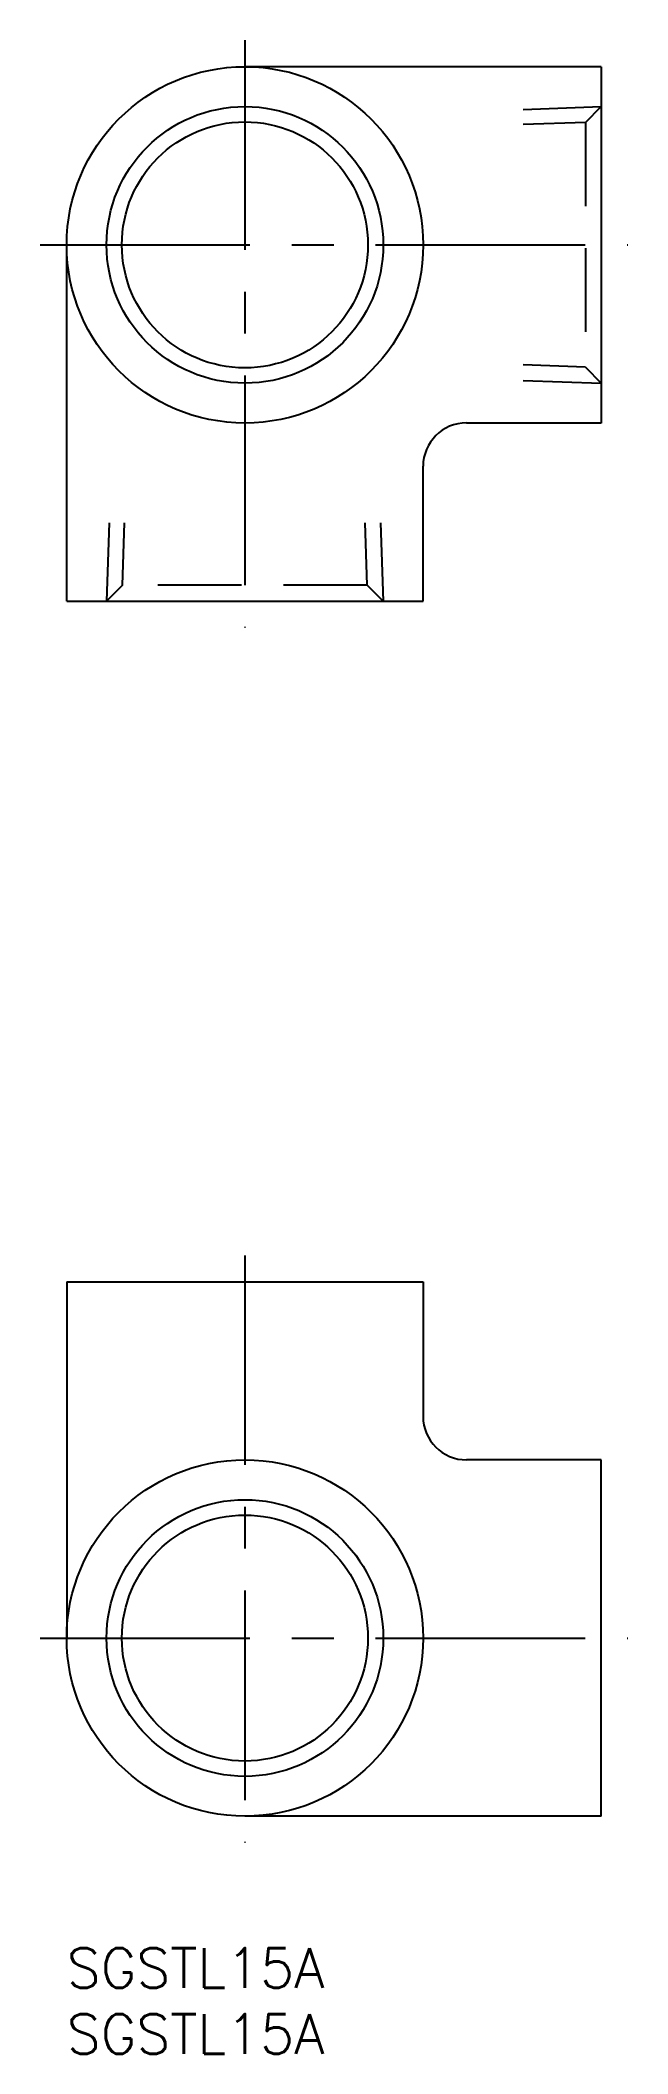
# Model space of a CAD drawing. Extents: x -2 to 43, y -8 to 145.
import ezdxf

# ---------------------------------------------------------------- set-up
doc = ezdxf.new("R2010")
doc.units = 0
doc.header["$LTSCALE"] = 0.5
doc.linetypes.add('CENTER', pattern=[50.8, 31.75, -6.35, 6.35, -6.35])
doc.linetypes.add('DASHED', pattern=[19.05, 12.7, -6.35])
for name, color, linetype in [('MSM_CENTER', 1, 'CENTER'), ('MSM_CONTINUOUS', 7, 'CONTINUOUS'), ('MSM_DASHED', 4, 'DASHED'), ('MSM_NARROW', 5, 'CONTINUOUS'), ('MSM_PART_NUMBER', 7, 'CONTINUOUS')]:
    doc.layers.add(name, color=color, linetype=linetype)
doc.styles.get("Standard").update_dxf_attribs({"font": 'txt.shx', "height": 3, "bigfont": 'bigfont.shx'})

# ---------------------------------------------------------------- blocks, each defined once
blk = doc.blocks.new('*U12')
at = {"layer": 'MSM_PART_NUMBER'}
blk.add_text('SGSTL15A', height=3, dxfattribs=at).set_placement((0, -3))
blk = doc.blocks.new('*U13')
at = {"layer": 'MSM_PART_NUMBER'}
blk.add_text('SGSTL15A', height=3, dxfattribs=at).set_placement((0, -8))

msp = doc.modelspace()

# ---------------------------------------------------------------- linework, layer by layer
at = {"layer": 'MSM_CENTER'}
for p, q in [((13.5, 144.57), (13.5, 100.07)), ((-2, 129.07), (42.5, 129.07)), ((13.5, 52.5), (13.5, 8)), ((-2, 23.5), (42.5, 23.5))]:
    msp.add_line(p, q, dxfattribs=at)
at = {"layer": 'MSM_CONTINUOUS'}
for p, q in [((40.5, 142.57), (13.5, 142.57)), ((40.5, 142.57), (40.5, 115.57)), ((0, 102.07), (0, 129.07)), ((40.5, 115.57), (30.29, 115.57)), ((27, 102.07), (27, 112.29)), ((0, 102.07), (27, 102.07)), ((0, 50.5), (27, 50.5)), ((0, 50.5), (0, 23.5)), ((27, 50.5), (27, 40.29)), ((40.5, 37), (30.29, 37)), ((40.5, 10), (40.5, 37)), ((40.5, 10), (13.5, 10))]:
    msp.add_line(p, q, dxfattribs=at)
for centre, radius in [((13.5, 129.07), 13.5), ((13.5, 129.07), 9.32), ((13.5, 23.5), 13.5), ((13.5, 23.5), 9.32)]:
    msp.add_circle(centre, radius, dxfattribs=at)
for centre, start, end in [((30.29, 112.29), 90, 180), ((30.29, 40.29), 180, 270)]:
    msp.add_arc(centre, 3.29, start, end, dxfattribs=at)
at = {"layer": 'MSM_DASHED'}
for p, q in [((34.57, 139.34), (40.5, 139.55)), ((39.3, 138.35), (40.5, 139.55)), ((39.3, 138.35), (34.57, 138.18)), ((39.3, 138.35), (39.3, 119.8)), ((39.3, 119.8), (34.57, 119.97)), ((39.3, 119.8), (40.5, 118.6)), ((34.57, 118.8), (40.5, 118.6)), ((3.23, 108.01), (3.02, 102.07)), ((4.23, 103.28), (4.39, 108.01)), ((22.77, 103.28), (22.61, 108.01)), ((23.77, 108.01), (23.98, 102.07)), ((4.23, 103.28), (3.02, 102.07)), ((22.77, 103.28), (4.23, 103.28)), ((22.77, 103.28), (23.98, 102.07))]:
    msp.add_line(p, q, dxfattribs=at)
at = {"layer": 'MSM_NARROW'}
for centre in [(13.5, 129.07), (13.5, 23.5)]:
    msp.add_circle(centre, 10.48, dxfattribs=at)

# ---------------------------------------------------------------- block references
at = {"layer": 'MSM_CONTINUOUS'}
for name in ['*U12', '*U13']:
    msp.add_blockref(name, (0, 0), dxfattribs=at)

doc.saveas('drawing.dxf')
